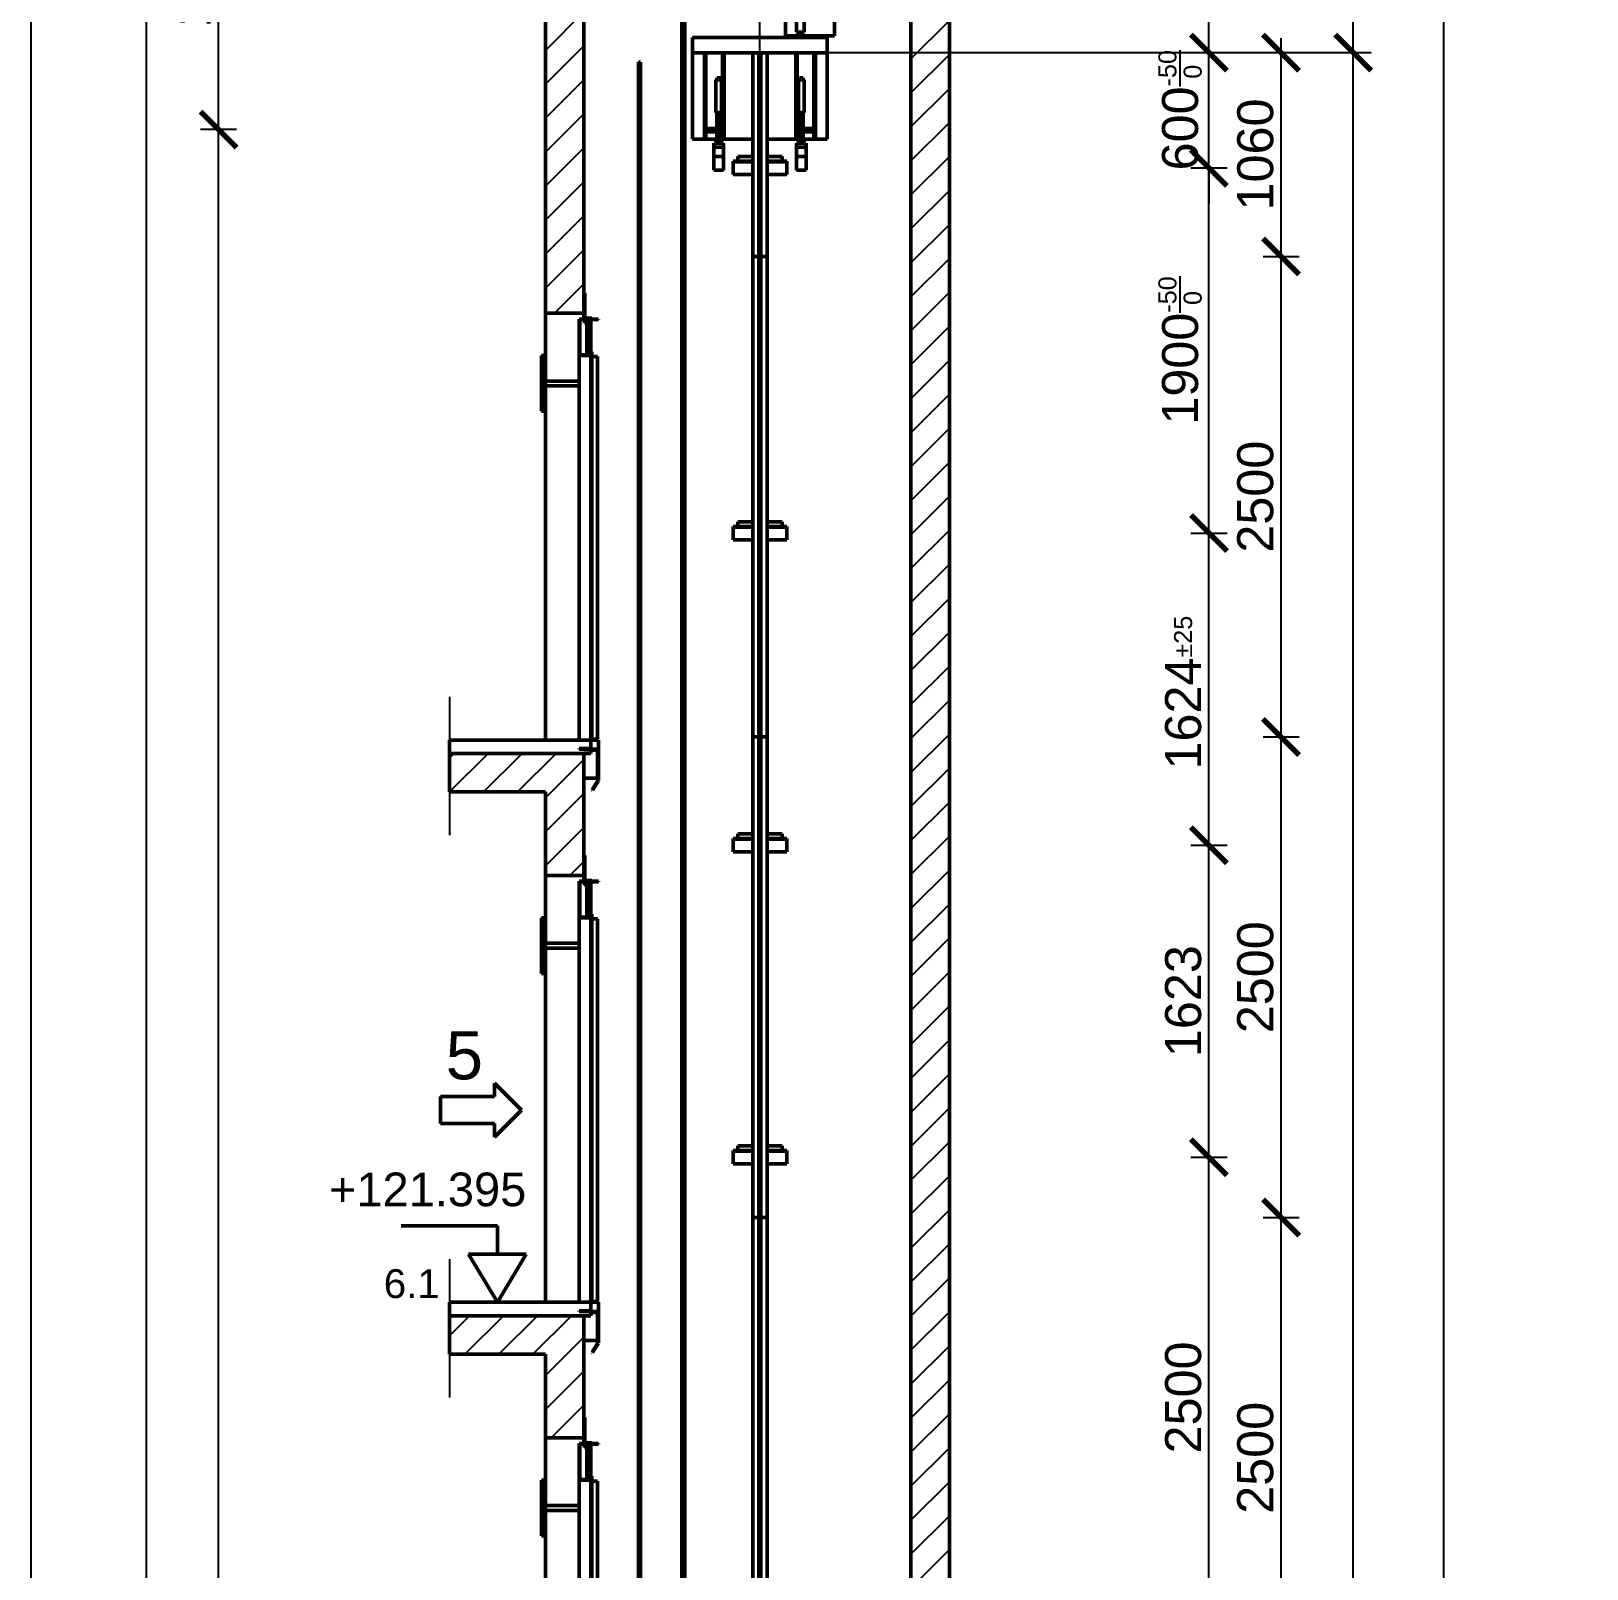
# Model space of a CAD drawing. Header units: millimetres. Extents: x -9546 to 173314, y -46180 to 27253.
# Drawn here: x 78536 to 86626, y -20869 to -12869 of the extents above; entities that cross this region are included whole.
import ezdxf
from ezdxf.enums import TextEntityAlignment as Align

# ---------------------------------------------------------------- set-up
doc = ezdxf.new("R2010")
doc.units = ezdxf.units.MM
doc.linetypes.add('AM_ISO08W050', pattern=[18, 12, -1.5, 3, -1.5])
for name, color, linetype, lineweight in [('AM_0', 7, 'Continuous', 50), ('AM_5', 3, 'Continuous', 25), ('AM_8', 1, 'Continuous', 25), ('LDCar-AM_0', 7, 'Continuous', 50), ('LDCar-AM_4', 3, 'Continuous', 25), ('LDDoorFixingPoints-AM_0', 7, 'Continuous', 50), ('LDElectricalComponents-AM_0', 7, 'Continuous', 50), ('LDForces-AM_0', 7, 'Continuous', 50), ('LDGovernor-AM_0', 7, 'Continuous', 50), ('LDGuides-AM_0', 7, 'Continuous', 50), ('LDHallButton-AM_0', 7, 'Continuous', 50), ('LDRailBrackets-AM_0', 7, 'Continuous', 50), ('LDShaft-AM_0', 7, 'Continuous', 50), ('LDShaft-AM_4', 3, 'Continuous', 25), ('LDShaft-AM_5', 3, 'Continuous', 25), ('LDShaft-AM_7', 4, 'AM_ISO08W050', 25)]:
    doc.layers.add(name, color=color, linetype=linetype, lineweight=lineweight)
doc.layers.add('AM_VIEWS', color=1, linetype='Continuous', lineweight=25, plot=False)
doc.styles.add('LD', font='ARIALUNI.ttf')
doc.dimstyles.new('LIFT', dxfattribs={"dimtxt": 2.5, "dimasz": 2.5, "dimexe": 1.25, "dimexo": 0, "dimgap": 0.5, "dimtad": 1, "dimdec": 0, "dimzin": 1, "dimdsep": 46, "dimtxsty": 'LD', "dimblk": 'ARCHTICK', "dimcen": 0, "dimdle": 1, "dimclrd": 3, "dimclre": 3, "dimclrt": 4, "dimadec": 0, "dimazin": 0, "dimtp": 0.1, "dimtm": 0.1, "dimtfac": 0.71, "dimtdec": 0, "dimtix": 1, "dimtmove": 0, "dimatfit": 3, "dimfxl": 1, "dimtolj": 1, "dimarcsym": 0})

# ---------------------------------------------------------------- blocks, each defined once
blk = doc.blocks.new('LD_20260611094835_0000033D')
at = {"layer": 'AM_8'}
for p, q in [((-200, 22957.7), (0, 23157.7)), ((1700, 22913.2), (1900, 23113.2)), ((-200, 22781), (0, 22981)), ((1700, 22736.4), (1900, 22936.4)), ((-200, 22604.2), (0, 22804.2)), ((1700, 22559.7), (1900, 22759.7)), ((-200, 22427.4), (0, 22627.4)), ((1700, 22382.9), (1900, 22582.9)), ((-200, 22250.6), (0, 22450.6)), ((1700, 22206.1), (1900, 22406.1)), ((-200, 22073.9), (0, 22273.9)), ((1700, 22029.3), (1900, 22229.3)), ((-200, 21897.1), (0, 22097.1)), ((1700, 21852.5), (1900, 22052.5)), ((-200, 21720.3), (0, 21920.3)), ((1700, 21675.8), (1900, 21875.8)), ((-153.5, 21590), (0, 21743.5)), ((1700, 21499), (1900, 21699)), ((1700, 21322.2), (1900, 21522.2)), ((1700, 21145.4), (1900, 21345.4)), ((1700, 20968.7), (1900, 21168.7)), ((1700, 20791.9), (1900, 20991.9)), ((1700, 20615.1), (1900, 20815.1)), ((1700, 20438.3), (1900, 20638.3)), ((1700, 20261.6), (1900, 20461.6)), ((1700, 20084.8), (1900, 20284.8)), ((1700, 19908), (1900, 20108)), ((1700, 19731.2), (1900, 19931.2)), ((1700, 19554.4), (1900, 19754.4)), ((1700, 19377.7), (1900, 19577.7)), ((1700, 19200.9), (1900, 19400.9)), ((-700, 19275.8), (-675.8, 19300)), ((-699, 19100), (-499, 19300)), ((-522.2, 19100), (-322.2, 19300)), ((-345.4, 19100), (-145.4, 19300)), ((-200, 19068.7), (0, 19268.7)), ((1700, 19024.1), (1900, 19224.1)), ((-200, 18891.9), (0, 19091.9)), ((1700, 18847.3), (1900, 19047.3)), ((-200, 18715.1), (0, 18915.1)), ((1700, 18670.6), (1900, 18870.6)), ((-73.3, 18665), (0, 18738.3)), ((1700, 18493.8), (1900, 18693.8)), ((1700, 18317), (1900, 18517)), ((1700, 18140.2), (1900, 18340.2)), ((1700, 17963.5), (1900, 18163.5)), ((1700, 17786.7), (1900, 17986.7)), ((1700, 17609.9), (1900, 17809.9)), ((1700, 17433.1), (1900, 17633.1)), ((1700, 17256.3), (1900, 17456.3)), ((1700, 17079.6), (1900, 17279.6)), ((1700, 16902.8), (1900, 17102.8)), ((1700, 16726), (1900, 16926)), ((1700, 16549.2), (1900, 16749.2)), ((1700, 16372.5), (1900, 16572.5)), ((-700, 16270.6), (-595.6, 16375)), ((-618.8, 16175), (-418.8, 16375)), ((-442, 16175), (-242, 16375)), ((-265.2, 16175), (-65.2, 16375)), ((1700, 16195.7), (1900, 16395.7)), ((-200, 16063.5), (0, 16263.5)), ((1700, 16018.9), (1900, 16218.9)), ((-200, 15886.7), (0, 16086.7)), ((1700, 15842.1), (1900, 16042.1)), ((-169.9, 15740), (0, 15909.9)), ((1700, 15665.4), (1900, 15865.4)), ((1700, 15488.6), (1900, 15688.6)), ((1700, 15311.8), (1900, 15511.8)), ((1700, 15135), (1900, 15335)), ((1700, 14958.3), (1900, 15158.3))]:
    blk.add_line(p, q, dxfattribs=at)
blk = doc.blocks.new('LD_20260611094835_0000033E')
at = {"layer": 'LDShaft-AM_0'}
for p, q in [((-200, 24391), (-200, 21590)), ((1900, 0), (1900, 24391)), ((0, 21590), (0, 24191)), ((1700, 24191), (1700, 0)), ((-200, 21590), (-200, 21237.5)), ((-200, 21590), (-80, 21590)), ((-80, 21590), (0, 21590)), ((0, 21560), (0, 21590)), ((-200, 21237.5), (-200, 21212.5)), ((-200, 21237.5), (-25, 21237.5)), ((-200, 21212.5), (-200, 19370)), ((-25, 21212.5), (-200, 21212.5)), ((-200, 19300), (-700, 19300)), ((-700, 19300), (-700, 19100)), ((-80, 19300), (-200, 19300)), ((0, 19300), (-80, 19300)), ((0, 18665), (0, 19300)), ((-700, 19100), (-200, 19100)), ((-200, 19100), (-200, 18665)), ((-200, 18665), (-200, 18312.5)), ((-200, 18665), (-80, 18665)), ((-80, 18665), (0, 18665)), ((0, 18635), (0, 18665)), ((-200, 18312.5), (-200, 18287.5)), ((-200, 18312.5), (-25, 18312.5)), ((-200, 18287.5), (-200, 16445)), ((-25, 18287.5), (-200, 18287.5)), ((-200, 16375), (-700, 16375)), ((-700, 16375), (-700, 16175)), ((-80, 16375), (-200, 16375)), ((0, 16375), (-80, 16375)), ((0, 15740), (0, 16375)), ((-700, 16175), (-200, 16175)), ((-200, 16175), (-200, 15740)), ((-200, 15740), (-200, 15387.5)), ((-200, 15740), (-80, 15740)), ((-80, 15740), (0, 15740)), ((0, 15710), (0, 15740)), ((-200, 15387.5), (-200, 15362.5)), ((-200, 15387.5), (-25, 15387.5)), ((-200, 15362.5), (-200, 13520)), ((-25, 15362.5), (-200, 15362.5))]:
    blk.add_line(p, q, dxfattribs=at)
blk = doc.blocks.new('LD_20260611094835_00000342')
at = {"layer": 'LDForces-AM_0'}
for p, q in [((350, 72), (-350, 72)), ((-350, 72), (-350, 0)), ((-350, 0), (-350, -8)), ((350, 0), (350, 72)), ((350, -8), (350, 0)), ((-289, -8), (-350, -8)), ((-350, -8), (-350, -457)), ((-350, -8), (350, -8)), ((-289, -8), (-289, -457)), ((-281, -457), (-281, -8)), ((-194, -8), (-281, -8)), ((-194, -8), (-194, -457)), ((-186, -457), (-186, -8)), ((-37.5, -8), (-186, -8)), ((186, -8), (37.5, -8)), ((186, -8), (186, -457)), ((281, -8), (194, -8)), ((194, -457), (194, -8)), ((281, -8), (281, -457)), ((289, -457), (289, -8)), ((350, -8), (289, -8)), ((350, -457), (350, -8)), ((-228.9, -147), (-230, -147)), ((-230, -147), (-230, -317)), ((-225.6, -147), (-228.9, -147)), ((-220.7, -147), (-225.6, -147)), ((-224.2, -137), (-225, -137)), ((-225, -137), (-225, -147)), ((-222.1, -137), (-224.2, -137)), ((-218.8, -137), (-222.1, -137)), ((-215, -147), (-220.7, -147)), ((-215, -137), (-218.8, -137)), ((-211.2, -137), (-215, -137)), ((-209.3, -147), (-215, -147)), ((-207.9, -137), (-211.2, -137)), ((-204.4, -147), (-209.3, -147)), ((-205.8, -137), (-207.9, -137)), ((-205, -137), (-205.8, -137)), ((-205, -147), (-205, -137)), ((-201.1, -147), (-204.4, -147)), ((-200, -147), (-201.1, -147)), ((-200, -317), (-200, -147)), ((201.1, -147), (200, -147)), ((200, -147), (200, -317)), ((204.4, -147), (201.1, -147)), ((209.3, -147), (204.4, -147)), ((205.8, -137), (205, -137)), ((205, -137), (205, -147)), ((207.9, -137), (205.8, -137)), ((211.2, -137), (207.9, -137)), ((215, -147), (209.3, -147)), ((215, -137), (211.2, -137)), ((218.8, -137), (215, -137)), ((220.7, -147), (215, -147)), ((222.1, -137), (218.8, -137)), ((225.6, -147), (220.7, -147)), ((224.2, -137), (222.1, -137)), ((225, -137), (224.2, -137)), ((225, -147), (225, -137)), ((228.9, -147), (225.6, -147)), ((230, -147), (228.9, -147)), ((230, -317), (230, -147)), ((-230, -317), (-228.9, -317)), ((-228.9, -317), (-225.6, -317)), ((-225.6, -317), (-220.7, -317)), ((-225, -317), (-225, -400.5)), ((-220.7, -317), (-215, -317)), ((-215, -317), (-209.3, -317)), ((-209.3, -317), (-204.4, -317)), ((-205, -400.5), (-205, -317)), ((-204.4, -317), (-201.1, -317)), ((-201.1, -317), (-200, -317)), ((200, -317), (201.1, -317)), ((201.1, -317), (204.4, -317)), ((204.4, -317), (209.3, -317)), ((205, -317), (205, -400.5)), ((209.3, -317), (215, -317)), ((215, -317), (220.7, -317)), ((220.7, -317), (225.6, -317)), ((225, -400.5), (225, -317)), ((225.6, -317), (228.9, -317)), ((228.9, -317), (230, -317)), ((-187.5, -400.5), (-282.5, -400.5)), ((-282.5, -400.5), (-282.5, -417.5)), ((-187.5, -417.5), (-187.5, -400.5)), ((282.5, -400.5), (187.5, -400.5)), ((187.5, -400.5), (187.5, -417.5)), ((282.5, -417.5), (282.5, -400.5)), ((-350, -457), (-289, -457)), ((-289, -457), (-281, -457)), ((-282.5, -417.5), (-187.5, -417.5)), ((-281, -457), (-225, -457)), ((-190, -477), (-240, -477)), ((-240, -477), (-240, -497)), ((-225, -417.5), (-225, -477)), ((-225, -477), (-224.2, -477)), ((-224.2, -477), (-222.1, -477)), ((-222.1, -477), (-218.8, -477)), ((-218.8, -477), (-215, -477)), ((-215, -477), (-211.2, -477)), ((-211.2, -477), (-207.9, -477)), ((-207.9, -477), (-205.8, -477)), ((-205.8, -477), (-205, -477)), ((-205, -477), (-205, -417.5)), ((-205, -457), (-194, -457)), ((-194, -457), (-186, -457)), ((-190, -497), (-190, -477)), ((-186, -457), (-37.5, -457)), ((37.5, -457), (186, -457)), ((186, -457), (194, -457)), ((187.5, -417.5), (282.5, -417.5)), ((240, -477), (190, -477)), ((190, -477), (190, -497)), ((194, -457), (205, -457)), ((205, -417.5), (205, -477)), ((205, -477), (205.8, -477)), ((205.8, -477), (207.9, -477)), ((207.9, -477), (211.2, -477)), ((211.2, -477), (215, -477)), ((215, -477), (218.8, -477)), ((218.8, -477), (222.1, -477)), ((222.1, -477), (224.2, -477)), ((224.2, -477), (225, -477)), ((225, -477), (225, -417.5)), ((225, -457), (281, -457)), ((240, -497), (240, -477)), ((281, -457), (289, -457)), ((289, -457), (350, -457)), ((-190, -497), (-240, -497)), ((-240, -497), (-240, -547)), ((-240, -497), (-190, -497)), ((-190, -547), (-240, -547)), ((-240, -547), (-240, -617)), ((-240, -547), (-190, -547)), ((-190, -547), (-190, -497)), ((-190, -617), (-190, -547)), ((240, -497), (190, -497)), ((190, -497), (190, -547)), ((190, -497), (240, -497)), ((240, -547), (190, -547)), ((190, -547), (190, -617)), ((190, -547), (240, -547)), ((240, -547), (240, -497)), ((240, -617), (240, -547)), ((-240, -617), (-190, -617)), ((190, -617), (240, -617))]:
    blk.add_line(p, q, dxfattribs=at)
blk = doc.blocks.new('LD_20260611094835_0000036E')
at = {"layer": 'LDShaft-AM_4'}
blk.add_line((-700, 225), (-700, -495), dxfattribs=at)
blk = doc.blocks.new('LD_ENTRY_FLOOR_L')
for p, q in [((-150, 250), (0, 0)), ((0, 0), (150, 250))]:
    blk.add_line(p, q)
at = {"layer": 'AM_0'}
for p, q in [((0, 397.7), (-500, 397.7)), ((0, 250), (0, 397.7)), ((150, 250), (-150, 250))]:
    blk.add_line(p, q, dxfattribs=at)
blk = doc.blocks.new('LD_20260611094835_00000370')
at = {"layer": 'LDCar-AM_0'}
blk.add_blockref('LD_ENTRY_FLOOR_L', (0, 0), dxfattribs=at)
at = {"layer": 'LDCar-AM_0', "style": 'LD'}
blk.add_text('+121.395', height=175, dxfattribs=at).set_placement((150, 500), align=Align.RIGHT)
blk = doc.blocks.new('LD_ENTRY_L')
for p, q in [((0, 0), (-140.6, 140.6)), ((-140.6, 70.3), (-140.6, 140.6)), ((-421.5, -70.3), (-421.5, 70.3)), ((-140.6, 70.3), (-421.5, 70.3)), ((0, 0), (-140.6, -140.6)), ((-140.6, -70.3), (-421.5, -70.3)), ((-140.6, -140.6), (-140.6, -70.3))]:
    blk.add_line(p, q)
blk = doc.blocks.new('LD_20260611094835_00000371')
at = {"layer": 'LDCar-AM_0'}
blk.add_blockref('LD_ENTRY_L', (0, 0), dxfattribs=at)
at = {"layer": 'LDCar-AM_0', "style": 'LD'}
blk.add_text('5', height=250, dxfattribs=at).set_placement((-200, 160), align=Align.RIGHT)
blk = doc.blocks.new('LD_20260611094835_00000372')
at = {"layer": 'LDShaft-AM_0'}
for p, q in [((-200, 0), (-700, 0)), ((-700, 0), (-700, -70)), ((-80, 0), (-200, 0)), ((0, 0), (-80, 0)), ((35, 0), (0, 0)), ((35, -70), (35, 0)), ((-700, -70), (-200, -70)), ((-200, -70), (-80, -70)), ((-80, -70), (0, -70)), ((0, -70), (35, -70))]:
    blk.add_line(p, q, dxfattribs=at)
blk = doc.blocks.new('LD_20260611094835_00000373')
at = {"layer": 'LDShaft-AM_0'}
for p, q in [((35, 0), (0, 0)), ((0, 0), (0, -1)), ((35, -1), (35, 0)), ((0, -1), (35, -1)), ((0, -22.5), (0, -151)), ((71, -1), (35, -1)), ((71, -5), (35, -5)), ((35, -5), (71, -5)), ((71, -5), (71, -1)), ((71, -151), (71, -5)), ((0, -151), (71, -151))]:
    blk.add_line(p, q, dxfattribs=at)
blk = doc.blocks.new('LD_20260611094835_00000374')
at = {"layer": 'LDCar-AM_0'}
for p, q in [((0, 2190), (0, 2000)), ((30, 2190), (0, 2190)), ((3, 2003), (3, 2187)), ((3, 2187), (27, 2187)), ((27, 2187), (27, 2170)), ((40, 2190), (30, 2190)), ((30, 2170), (30, 2190)), ((40, 2190), (40, 2010)), ((100, 2190), (40, 2190)), ((43, 2010), (43, 2187)), ((43, 2187), (100, 2187)), ((60, 2003), (60, 2187)), ((100, 2187), (100, 2190)), ((27, 2170), (30, 2170)), ((0, 2000), (0, 0)), ((0, 2000), (66.5, 2000)), ((63.5, 2003), (3, 2003)), ((40, 2010), (43, 2010)), ((60, 0), (60, 2000)), ((66.5, 2020), (63.5, 2020)), ((63.5, 2020), (63.5, 2003)), ((66.5, 2000), (66.5, 2020)), ((66.5, 1995), (66.5, 5)), ((95, 1995), (66.5, 1995)), ((95, 5), (95, 1995)), ((0, 0), (60, 0)), ((100, 0), (60, 0)), ((60, 0), (60, -44.5)), ((66.5, 5), (95, 5)), ((100, -47.5), (100, 0)), ((60, -44.5), (0, -44.5)), ((0, -44.5), (0, -47.5)), ((0, -47.5), (60, -47.5)), ((60, -47.5), (97, -47.5)), ((97, -47.5), (97, -210)), ((100, -210), (100, -47.5)), ((97.2, -210.2), (67.2, -259.2)), ((69.8, -260.8), (99.8, -211.8)), ((97, -210), (100, -210)), ((99.8, -211.8), (97.2, -210.2)), ((67.2, -259.2), (69.8, -260.8))]:
    blk.add_line(p, q, dxfattribs=at)
blk = doc.blocks.new('LD_20260611094835_00000376')
at = {"layer": 'LDDoorFixingPoints-AM_0'}
for p, q in [((5, 35), (1, 35)), ((1, 35), (1, -100)), ((5, 35), (1, 35)), ((1, 35), (1, -100)), ((5, -96), (5, 35)), ((5, -96), (5, 35)), ((1, -100), (41, -100)), ((1, -100), (41, -100)), ((41, -96), (5, -96)), ((41, -96), (5, -96)), ((41, -100), (41, -96)), ((41, -100), (41, -96))]:
    blk.add_line(p, q, dxfattribs=at)
blk = doc.blocks.new('LD_20260611094835_00000377')
at = {"layer": 'LDHallButton-AM_0'}
for p, q in [((-21, 290), (-21, 0)), ((-18, 290), (-21, 290)), ((-5, 290), (-18, 290)), ((-5, 0), (-5, 290)), ((-5, 285), (-5, 5)), ((0, 285), (-5, 285)), ((0, 5), (0, 285)), ((-21, 0), (-18, 0)), ((-18, 0), (-5, 0)), ((-5, 5), (0, 5))]:
    blk.add_line(p, q, dxfattribs=at)
blk = doc.blocks.new('LD_20260611094835_0000037E')
at = {"layer": 'LDCar-AM_0'}
for p, q in [((0, 2190), (0, 2000)), ((30, 2190), (0, 2190)), ((3, 2003), (3, 2187)), ((3, 2187), (27, 2187)), ((27, 2187), (27, 2170)), ((40, 2190), (30, 2190)), ((30, 2170), (30, 2190)), ((40, 2190), (40, 2010)), ((100, 2190), (40, 2190)), ((43, 2010), (43, 2187)), ((43, 2187), (100, 2187)), ((60, 2003), (60, 2187)), ((100, 2187), (100, 2190)), ((27, 2170), (30, 2170)), ((0, 2000), (0, 0)), ((0, 2000), (66.5, 2000)), ((63.5, 2003), (3, 2003)), ((40, 2010), (43, 2010)), ((60, 0), (60, 2000)), ((66.5, 2020), (63.5, 2020)), ((63.5, 2020), (63.5, 2003)), ((66.5, 2000), (66.5, 2020)), ((66.5, 1995), (66.5, 5)), ((95, 1995), (66.5, 1995)), ((95, 5), (95, 1995)), ((0, 0), (60, 0)), ((100, 0), (60, 0)), ((60, 0), (60, -44.5)), ((66.5, 5), (95, 5)), ((100, -47.5), (100, 0)), ((60, -44.5), (0, -44.5)), ((0, -44.5), (0, -47.5)), ((0, -47.5), (60, -47.5)), ((60, -47.5), (97, -47.5)), ((97, -47.5), (97, -210)), ((100, -210), (100, -47.5)), ((97.2, -210.2), (67.2, -259.2)), ((69.8, -260.8), (99.8, -211.8)), ((97, -210), (100, -210)), ((99.8, -211.8), (97.2, -210.2)), ((67.2, -259.2), (69.8, -260.8))]:
    blk.add_line(p, q, dxfattribs=at)
blk = doc.blocks.new('LD_20260611094835_00000380')
at = {"layer": 'LDDoorFixingPoints-AM_0'}
for p, q in [((5, 35), (1, 35)), ((1, 35), (1, -100)), ((5, 35), (1, 35)), ((1, 35), (1, -100)), ((5, -96), (5, 35)), ((5, -96), (5, 35)), ((1, -100), (41, -100)), ((1, -100), (41, -100)), ((41, -96), (5, -96)), ((41, -96), (5, -96)), ((41, -100), (41, -96)), ((41, -100), (41, -96))]:
    blk.add_line(p, q, dxfattribs=at)
blk = doc.blocks.new('LD_20260611094835_00000381')
at = {"layer": 'LDHallButton-AM_0'}
for p, q in [((-21, 290), (-21, 0)), ((-18, 290), (-21, 290)), ((-5, 290), (-18, 290)), ((-5, 0), (-5, 290)), ((-5, 285), (-5, 5)), ((0, 285), (-5, 285)), ((0, 5), (0, 285)), ((-21, 0), (-18, 0)), ((-18, 0), (-5, 0)), ((-5, 5), (0, 5))]:
    blk.add_line(p, q, dxfattribs=at)
blk = doc.blocks.new('LD_20260611094835_00000382')
at = {"layer": 'LDShaft-AM_4'}
blk.add_line((-700, 225), (-700, -495), dxfattribs=at)
blk = doc.blocks.new('LD_20260611094835_00000383')
at = {"layer": 'LDShaft-AM_0'}
for p, q in [((-200, 0), (-700, 0)), ((-700, 0), (-700, -70)), ((-80, 0), (-200, 0)), ((0, 0), (-80, 0)), ((35, 0), (0, 0)), ((35, -70), (35, 0)), ((-700, -70), (-200, -70)), ((-200, -70), (-80, -70)), ((-80, -70), (0, -70)), ((0, -70), (35, -70))]:
    blk.add_line(p, q, dxfattribs=at)
blk = doc.blocks.new('LD_20260611094835_00000384')
at = {"layer": 'LDShaft-AM_0'}
for p, q in [((35, 0), (0, 0)), ((0, 0), (0, -1)), ((35, -1), (35, 0)), ((0, -1), (35, -1)), ((0, -22.5), (0, -151)), ((71, -1), (35, -1)), ((71, -5), (35, -5)), ((35, -5), (71, -5)), ((71, -5), (71, -1)), ((71, -151), (71, -5)), ((0, -151), (71, -151))]:
    blk.add_line(p, q, dxfattribs=at)
blk = doc.blocks.new('LD_20260611094835_00000385')
at = {"layer": 'LDHallButton-AM_0'}
for p, q in [((-21, 290), (-21, 0)), ((-18, 290), (-21, 290)), ((-5, 290), (-18, 290)), ((-5, 0), (-5, 290)), ((-5, 285), (-5, 5)), ((0, 285), (-5, 285)), ((0, 5), (0, 285)), ((-21, 0), (-18, 0)), ((-18, 0), (-5, 0)), ((-5, 5), (0, 5))]:
    blk.add_line(p, q, dxfattribs=at)
blk = doc.blocks.new('LD_20260611094835_00000386')
at = {"layer": 'LDCar-AM_0'}
for p, q in [((0, 2190), (0, 2000)), ((30, 2190), (0, 2190)), ((3, 2003), (3, 2187)), ((3, 2187), (27, 2187)), ((27, 2187), (27, 2170)), ((40, 2190), (30, 2190)), ((30, 2170), (30, 2190)), ((40, 2190), (40, 2010)), ((100, 2190), (40, 2190)), ((43, 2010), (43, 2187)), ((43, 2187), (100, 2187)), ((60, 2003), (60, 2187)), ((100, 2187), (100, 2190)), ((27, 2170), (30, 2170)), ((0, 2000), (0, 0)), ((0, 2000), (66.5, 2000)), ((63.5, 2003), (3, 2003)), ((40, 2010), (43, 2010)), ((60, 0), (60, 2000)), ((66.5, 2020), (63.5, 2020)), ((63.5, 2020), (63.5, 2003)), ((66.5, 2000), (66.5, 2020)), ((66.5, 1995), (66.5, 5)), ((95, 1995), (66.5, 1995)), ((95, 5), (95, 1995)), ((0, 0), (60, 0)), ((100, 0), (60, 0)), ((60, 0), (60, -44.5)), ((66.5, 5), (95, 5)), ((100, -47.5), (100, 0)), ((60, -44.5), (0, -44.5)), ((0, -44.5), (0, -47.5)), ((0, -47.5), (60, -47.5)), ((60, -47.5), (97, -47.5)), ((97, -47.5), (97, -210)), ((100, -210), (100, -47.5)), ((97.2, -210.2), (67.2, -259.2)), ((69.8, -260.8), (99.8, -211.8)), ((97, -210), (100, -210)), ((99.8, -211.8), (97.2, -210.2)), ((67.2, -259.2), (69.8, -260.8))]:
    blk.add_line(p, q, dxfattribs=at)
blk = doc.blocks.new('LD_20260611094835_00000388')
at = {"layer": 'LDDoorFixingPoints-AM_0'}
for p, q in [((5, 35), (1, 35)), ((1, 35), (1, -100)), ((5, 35), (1, 35)), ((1, 35), (1, -100)), ((5, -96), (5, 35)), ((5, -96), (5, 35)), ((1, -100), (41, -100)), ((1, -100), (41, -100)), ((41, -96), (5, -96)), ((41, -96), (5, -96)), ((41, -100), (41, -96)), ((41, -100), (41, -96))]:
    blk.add_line(p, q, dxfattribs=at)
blk = doc.blocks.new('LD_20260611094835_00000389')
at = {"layer": 'AM_0'}
for p, q in [((-621, 22296), (-631, 22296)), ((-631, 22296), (-631, 171)), ((-621, 171), (-621, 22296))]:
    blk.add_line(p, q, dxfattribs=at)
blk = doc.blocks.new('LD_20260611094835_0000038B')
at = {"layer": 'LDShaft-AM_7'}
blk.add_line((0, -20061), (0, 4980), dxfattribs=at)
blk = doc.blocks.new('LD_20260611094835_0000038D')
at = {"layer": 'LDElectricalComponents-AM_0'}
for p, q in [((-400, 22854), (-400, 220)), ((-384, 220), (-384, 22854))]:
    blk.add_line(p, q, dxfattribs=at)
blk = doc.blocks.new('LD_20260611094835_00000392')
at = {"layer": 'LDRailBrackets-AM_0'}
for p, q in [((-37.5, 35), (-140, 35)), ((-140, 35), (-140, 31)), ((-37.5, 31), (-140, 31)), ((-140, 31), (-140, -35)), ((-140, 31), (-37.5, 31)), ((-115, 59), (-115, 35)), ((-37.5, 59), (-115, 59)), ((-115, 35), (-37.5, 35)), ((115, 59), (37.5, 59)), ((140, 35), (37.5, 35)), ((37.5, 35), (115, 35)), ((140, 31), (37.5, 31)), ((37.5, 31), (140, 31)), ((115, 35), (115, 59)), ((140, 31), (140, 35)), ((140, -35), (140, 31)), ((-140, -35), (-37.5, -35)), ((37.5, -35), (140, -35))]:
    blk.add_line(p, q, dxfattribs=at)
blk = doc.blocks.new('LD_20260611094835_00000393')
at = {"layer": 'LDRailBrackets-AM_0'}
for p, q in [((-37.5, 35), (-140, 35)), ((-140, 35), (-140, 31)), ((-37.5, 31), (-140, 31)), ((-140, 31), (-140, -35)), ((-140, 31), (-37.5, 31)), ((-115, 59), (-115, 35)), ((-37.5, 59), (-115, 59)), ((-115, 35), (-37.5, 35)), ((115, 59), (37.5, 59)), ((140, 35), (37.5, 35)), ((37.5, 35), (115, 35)), ((140, 31), (37.5, 31)), ((37.5, 31), (140, 31)), ((115, 35), (115, 59)), ((140, 31), (140, 35)), ((140, -35), (140, 31)), ((-140, -35), (-37.5, -35)), ((37.5, -35), (140, -35))]:
    blk.add_line(p, q, dxfattribs=at)
blk = doc.blocks.new('LD_20260611094835_00000395')
at = {"layer": 'LDRailBrackets-AM_0'}
for p, q in [((-37.5, 35), (-140, 35)), ((-140, 35), (-140, 31)), ((-37.5, 31), (-140, 31)), ((-140, 31), (-140, -35)), ((-140, 31), (-37.5, 31)), ((-115, 59), (-115, 35)), ((-37.5, 59), (-115, 59)), ((-115, 35), (-37.5, 35)), ((115, 59), (37.5, 59)), ((140, 35), (37.5, 35)), ((37.5, 35), (115, 35)), ((140, 31), (37.5, 31)), ((37.5, 31), (140, 31)), ((115, 35), (115, 59)), ((140, 31), (140, 35)), ((140, -35), (140, 31)), ((-140, -35), (-37.5, -35)), ((37.5, -35), (140, -35))]:
    blk.add_line(p, q, dxfattribs=at)
blk = doc.blocks.new('LD_20260611094835_0000039A')
at = {"layer": 'LDRailBrackets-AM_0'}
for p, q in [((-37.5, 35), (-140, 35)), ((-140, 35), (-140, 31)), ((-37.5, 31), (-140, 31)), ((-140, 31), (-140, -35)), ((-140, 31), (-37.5, 31)), ((-115, 59), (-115, 35)), ((-37.5, 59), (-115, 59)), ((-115, 35), (-37.5, 35)), ((115, 59), (37.5, 59)), ((140, 35), (37.5, 35)), ((37.5, 35), (115, 35)), ((140, 31), (37.5, 31)), ((37.5, 31), (140, 31)), ((115, 35), (115, 59)), ((140, 31), (140, 35)), ((140, -35), (140, 31)), ((-140, -35), (-37.5, -35)), ((37.5, -35), (140, -35))]:
    blk.add_line(p, q, dxfattribs=at)
blk = doc.blocks.new('LD_20260611094835_0000039D')
at = {"layer": 'LDGovernor-AM_0'}
for p, q in [((-127, 235), (-127, -130)), ((127, 235), (-127, 235)), ((-30, 166), (-70, 166)), ((-70, 166), (-70, -112)), ((-30, -112), (-30, 166)), ((127, -130), (127, 235)), ((-9.2, 3.8), (-10, 0)), ((-10, 0), (-9.2, -3.8)), ((-7.1, 7.1), (-9.2, 3.8)), ((-3.8, 9.2), (-7.1, 7.1)), ((0, 10), (-3.8, 9.2)), ((3.8, 9.2), (0, 10)), ((7.1, 7.1), (3.8, 9.2)), ((9.2, 3.8), (7.1, 7.1)), ((10, 0), (9.2, 3.8)), ((9.2, -3.8), (10, 0)), ((-9.2, -3.8), (-7.1, -7.1)), ((-7.1, -7.1), (-3.8, -9.2)), ((-3.8, -9.2), (0, -10)), ((0, -10), (3.8, -9.2)), ((3.8, -9.2), (7.1, -7.1)), ((7.1, -7.1), (9.2, -3.8)), ((-127, -130), (127, -130)), ((-70, -112), (-30, -112)), ((70, -130), (-50, -130)), ((-50, -130), (-50, -138)), ((-50, -138), (70, -138)), ((70, -138), (70, -130))]:
    blk.add_line(p, q, dxfattribs=at)
blk = doc.blocks.new('LD_20260611094835_000003A5')
at = {"layer": 'LDGuides-AM_0'}
for p, q in [((-5, 1250), (-37.5, 1250)), ((-37.5, 1250), (-37.5, -1250)), ((-5, -1250), (-5, 1250)), ((5, 1250), (-5, 1250)), ((-5, 1250), (-5, -1250)), ((37.5, 1250), (5, 1250)), ((5, 1250), (5, -1250)), ((5, -1250), (5, 1250)), ((37.5, -1250), (37.5, 1250)), ((-37.5, -1250), (-5, -1250)), ((-5, -1250), (5, -1250)), ((5, -1250), (37.5, -1250))]:
    blk.add_line(p, q, dxfattribs=at)
blk = doc.blocks.new('LD_20260611094835_000003AC')
at = {"layer": 'LDGuides-AM_0'}
for p, q in [((-37.5, 528), (-37.5, -530)), ((-5, -530), (-5, 528)), ((-5, 528), (-5, -530)), ((5, 528), (5, -530)), ((5, -530), (5, 528)), ((37.5, -530), (37.5, 528)), ((-37.5, -530), (-5, -530)), ((-5, -530), (5, -530)), ((5, -530), (37.5, -530))]:
    blk.add_line(p, q, dxfattribs=at)
blk = doc.blocks.new('LD_20260611094835_000003B1')
at = {"layer": 'LDGuides-AM_0'}
for p, q in [((-5, 1250), (-37.5, 1250)), ((-37.5, 1250), (-37.5, -1250)), ((5, 1250), (-5, 1250)), ((-5, 1250), (-5, -1250)), ((-5, -1250), (-5, 1250)), ((5, -1250), (5, 1250)), ((37.5, 1250), (5, 1250)), ((5, 1250), (5, -1250)), ((37.5, -1250), (37.5, 1250)), ((-37.5, -1250), (-5, -1250)), ((-5, -1250), (5, -1250)), ((5, -1250), (37.5, -1250))]:
    blk.add_line(p, q, dxfattribs=at)
blk = doc.blocks.new('LD_20260611094835_000003B3')
at = {"layer": 'LDGuides-AM_0'}
for p, q in [((-5, 1250), (-37.5, 1250)), ((-37.5, 1250), (-37.5, -1250)), ((5, 1250), (-5, 1250)), ((-5, 1250), (-5, -1250)), ((-5, -1250), (-5, 1250)), ((5, -1250), (5, 1250)), ((37.5, 1250), (5, 1250)), ((5, 1250), (5, -1250)), ((37.5, -1250), (37.5, 1250)), ((-37.5, -1250), (-5, -1250)), ((-5, -1250), (5, -1250)), ((5, -1250), (37.5, -1250))]:
    blk.add_line(p, q, dxfattribs=at)
blk = doc.blocks.new('_ArchTick')
at = {"color": 0, "linetype": 'ByBlock', "const_width": 0.15}
blk.add_lwpolyline([(-0.5, -0.5), (0.5, 0.5)], dxfattribs=at)
blk = doc.blocks.new('*D2402')
at = {"layer": 'Defpoints', "color": 0, "transparency": 16777216}
for p in [(79511, -13380.9), (79604.8, -13380.9), (82320, -35526.9)]:
    blk.add_point(p, dxfattribs=at)
at = {"layer": 'LDShaft-AM_5', "color": 3, "lineweight": -2, "transparency": 16777216}
for p, q in [((79511, -35601.9), (79511, -13305.9)), ((79604.8, -13380.9), (79417.3, -13380.9)), ((82320, -35526.9), (79417.3, -35526.9))]:
    blk.add_line(p, q, dxfattribs=at)
at = {"layer": 'LDShaft-AM_5', "color": 3, "lineweight": -2, "transparency": 16777216, "xscale": 187.5, "yscale": 187.5, "zscale": 187.5}
for p, rotation in [((79511, -13380.9), 90), ((79511, -35526.9), 270)]:
    blk.add_blockref('_ArchTick', p, dxfattribs=dict(at, rotation=rotation))
at = {"layer": 'LDShaft-AM_5', "color": 4, "transparency": 16777216, "insert": (79377.7, -24453.9), "char_height": 187.5, "attachment_point": 5, "rotation": 90, "style": 'LD'}
blk.add_mtext('\\A1;22146', dxfattribs=at)
blk = doc.blocks.new('*D2406')
at = {"layer": 'Defpoints', "color": 0, "transparency": 16777216}
for p in [(84942.3, -19040.9), (85036, -19040.9), (84942.3, -21540.9)]:
    blk.add_point(p, dxfattribs=at)
at = {"layer": 'LDShaft-AM_5', "color": 3, "lineweight": -2, "transparency": 16777216}
for p, q in [((85036, -21615.9), (85036, -18965.9)), ((84942.3, -19040.9), (85129.8, -19040.9)), ((84942.3, -21540.9), (85129.8, -21540.9))]:
    blk.add_line(p, q, dxfattribs=at)
at = {"layer": 'LDShaft-AM_5', "color": 3, "lineweight": -2, "transparency": 16777216, "xscale": 187.5, "yscale": 187.5, "zscale": 187.5}
for p, rotation in [((85036, -19040.9), 90), ((85036, -21540.9), 270)]:
    blk.add_blockref('_ArchTick', p, dxfattribs=dict(at, rotation=rotation))
at = {"layer": 'LDShaft-AM_5', "color": 4, "transparency": 16777216, "insert": (84902.7, -20290.9), "char_height": 187.5, "attachment_point": 5, "rotation": 90, "style": 'LD'}
blk.add_mtext('\\A1;2500', dxfattribs=at)
blk = doc.blocks.new('*D2407')
at = {"layer": 'Defpoints', "color": 0, "transparency": 16777216}
for p in [(84942.3, -14040.9), (85036, -14040.9), (84942.3, -16540.9)]:
    blk.add_point(p, dxfattribs=at)
at = {"layer": 'LDShaft-AM_5', "color": 3, "lineweight": -2, "transparency": 16777216}
for p, q in [((85036, -16615.9), (85036, -13965.9)), ((84942.3, -14040.9), (85129.8, -14040.9)), ((84942.3, -16540.9), (85129.8, -16540.9))]:
    blk.add_line(p, q, dxfattribs=at)
at = {"layer": 'LDShaft-AM_5', "color": 3, "lineweight": -2, "transparency": 16777216, "xscale": 187.5, "yscale": 187.5, "zscale": 187.5}
for p, rotation in [((85036, -14040.9), 90), ((85036, -16540.9), 270)]:
    blk.add_blockref('_ArchTick', p, dxfattribs=dict(at, rotation=rotation))
at = {"layer": 'LDShaft-AM_5', "color": 4, "transparency": 16777216, "insert": (84902.7, -15290.9), "char_height": 187.5, "attachment_point": 5, "rotation": 90, "style": 'LD'}
blk.add_mtext('\\A1;2500', dxfattribs=at)
blk = doc.blocks.new('*D2408')
at = {"layer": 'Defpoints', "color": 0, "transparency": 16777216}
for p in [(79511, -11735.9), (79604.8, -11735.9), (79604.8, -13380.9)]:
    blk.add_point(p, dxfattribs=at)
at = {"layer": 'LDShaft-AM_5', "color": 3, "lineweight": -2, "transparency": 16777216}
for p, q in [((79511, -13455.9), (79511, -11660.9)), ((79604.8, -11735.9), (79417.3, -11735.9)), ((79604.8, -13380.9), (79417.3, -13380.9))]:
    blk.add_line(p, q, dxfattribs=at)
at = {"layer": 'LDShaft-AM_5', "color": 3, "lineweight": -2, "transparency": 16777216, "xscale": 187.5, "yscale": 187.5, "zscale": 187.5}
for p, rotation in [((79511, -11735.9), 90), ((79511, -13380.9), 270)]:
    blk.add_blockref('_ArchTick', p, dxfattribs=dict(at, rotation=rotation))
at = {"layer": 'LDShaft-AM_5', "color": 4, "transparency": 16777216, "insert": (79377.7, -12558.4), "char_height": 187.5, "attachment_point": 5, "rotation": 90, "style": 'LD'}
blk.add_mtext('\\A1;1645', dxfattribs=at)
blk = doc.blocks.new('*D2409')
at = {"layer": 'AM_5', "color": 3, "lineweight": -2, "transparency": 16777216}
for p, q in [((85411, -35975.9), (85411, -12905.9)), ((82326, -12980.9), (85504.8, -12980.9)), ((82326, -35900.9), (85504.8, -35900.9))]:
    blk.add_line(p, q, dxfattribs=at)
at = {"layer": 'Defpoints', "color": 0, "transparency": 16777216}
for p in [(82326, -12980.9), (85411, -12980.9), (82326, -35900.9)]:
    blk.add_point(p, dxfattribs=at)
at = {"layer": 'AM_5', "color": 3, "lineweight": -2, "transparency": 16777216, "xscale": 187.5, "yscale": 187.5, "zscale": 187.5}
for p, rotation in [((85411, -12980.9), 90), ((85411, -35900.9), 270)]:
    blk.add_blockref('_ArchTick', p, dxfattribs=dict(at, rotation=rotation))
at = {"layer": 'AM_5', "color": 4, "transparency": 16777216, "insert": (85250.7, -24440.9), "char_height": 187.5, "attachment_point": 5, "rotation": 90, "style": 'LD'}
blk.add_mtext('\\A1;Car Guide rail track length (T75-3/B 75/62/10) = 22920', dxfattribs=at)
blk = doc.blocks.new('*D2411')
at = {"layer": 'Defpoints', "color": 0, "transparency": 16777216}
for p in [(84942.3, -16540.9), (85036, -16540.9), (84942.3, -19040.9)]:
    blk.add_point(p, dxfattribs=at)
at = {"layer": 'LDShaft-AM_5', "color": 3, "lineweight": -2, "transparency": 16777216}
for p, q in [((85036, -19115.9), (85036, -16465.9)), ((84942.3, -16540.9), (85129.8, -16540.9)), ((84942.3, -19040.9), (85129.8, -19040.9))]:
    blk.add_line(p, q, dxfattribs=at)
at = {"layer": 'LDShaft-AM_5', "color": 3, "lineweight": -2, "transparency": 16777216, "xscale": 187.5, "yscale": 187.5, "zscale": 187.5}
for p, rotation in [((85036, -16540.9), 90), ((85036, -19040.9), 270)]:
    blk.add_blockref('_ArchTick', p, dxfattribs=dict(at, rotation=rotation))
at = {"layer": 'LDShaft-AM_5', "color": 4, "transparency": 16777216, "insert": (84902.7, -17790.9), "char_height": 187.5, "attachment_point": 5, "rotation": 90, "style": 'LD'}
blk.add_mtext('\\A1;2500', dxfattribs=at)
blk = doc.blocks.new('*D2413')
at = {"layer": 'Defpoints', "color": 0, "transparency": 16777216}
for p in [(82326, -11735.9), (85411, -11735.9), (82326, -12980.9)]:
    blk.add_point(p, dxfattribs=at)
at = {"layer": 'LDShaft-AM_5', "color": 3, "lineweight": -2, "transparency": 16777216}
for p, q in [((85411, -13055.9), (85411, -11660.9)), ((82326, -11735.9), (85504.8, -11735.9)), ((82326, -12980.9), (85504.8, -12980.9))]:
    blk.add_line(p, q, dxfattribs=at)
at = {"layer": 'LDShaft-AM_5', "color": 3, "lineweight": -2, "transparency": 16777216, "xscale": 187.5, "yscale": 187.5, "zscale": 187.5}
for p, rotation in [((85411, -11735.9), 90), ((85411, -12980.9), 270)]:
    blk.add_blockref('_ArchTick', p, dxfattribs=dict(at, rotation=rotation))
at = {"layer": 'LDShaft-AM_5', "color": 4, "transparency": 16777216, "insert": (85277.7, -12358.4), "char_height": 187.5, "attachment_point": 5, "rotation": 90, "style": 'LD'}
blk.add_mtext('\\A1;1245', dxfattribs=at)
blk = doc.blocks.new('*D2415')
at = {"layer": 'Defpoints', "color": 0, "transparency": 16777216}
for p in [(84942.3, -12980.9), (85036, -12980.9), (84942.3, -14040.9)]:
    blk.add_point(p, dxfattribs=at)
at = {"layer": 'LDShaft-AM_5', "color": 3, "lineweight": -2, "transparency": 16777216}
for p, q in [((85036, -14115.9), (85036, -12905.9)), ((84942.3, -12980.9), (85129.8, -12980.9)), ((84942.3, -14040.9), (85129.8, -14040.9))]:
    blk.add_line(p, q, dxfattribs=at)
at = {"layer": 'LDShaft-AM_5', "color": 3, "lineweight": -2, "transparency": 16777216, "xscale": 187.5, "yscale": 187.5, "zscale": 187.5}
for p, rotation in [((85036, -12980.9), 90), ((85036, -14040.9), 270)]:
    blk.add_blockref('_ArchTick', p, dxfattribs=dict(at, rotation=rotation))
at = {"layer": 'LDShaft-AM_5', "color": 4, "transparency": 16777216, "insert": (84902.7, -13510.9), "char_height": 187.5, "attachment_point": 5, "rotation": 90, "style": 'LD'}
blk.add_mtext('\\A1;1060', dxfattribs=at)
blk = doc.blocks.new('*D2418')
at = {"layer": 'Defpoints', "color": 0, "transparency": 16777216}
for p in [(84567.3, -15480.4), (84661, -15480.4), (84567.3, -17103.9)]:
    blk.add_point(p, dxfattribs=at)
at = {"layer": 'LDShaft-AM_5', "color": 3, "lineweight": -2, "transparency": 16777216}
for p, q in [((84661, -17178.9), (84661, -15405.4)), ((84567.3, -15480.4), (84754.8, -15480.4)), ((84567.3, -17103.9), (84754.8, -17103.9))]:
    blk.add_line(p, q, dxfattribs=at)
at = {"layer": 'LDShaft-AM_5', "color": 3, "lineweight": -2, "transparency": 16777216, "xscale": 187.5, "yscale": 187.5, "zscale": 187.5}
for p, rotation in [((84661, -15480.4), 90), ((84661, -17103.9), 270)]:
    blk.add_blockref('_ArchTick', p, dxfattribs=dict(at, rotation=rotation))
at = {"layer": 'LDShaft-AM_5', "color": 4, "transparency": 16777216, "insert": (84527.7, -16292.2), "char_height": 187.5, "attachment_point": 5, "rotation": 90, "style": 'LD'}
blk.add_mtext('\\A1;1624\\H0.5x;\\S±25 ', dxfattribs=at)
blk = doc.blocks.new('*D2419')
at = {"layer": 'Defpoints', "color": 0, "transparency": 16777216}
for p in [(84567.3, -18726.9), (84661, -18726.9), (84567.3, -21226.9)]:
    blk.add_point(p, dxfattribs=at)
at = {"layer": 'LDShaft-AM_5', "color": 3, "lineweight": -2, "transparency": 16777216}
for p, q in [((84661, -21301.9), (84661, -18651.9)), ((84567.3, -18726.9), (84754.8, -18726.9)), ((84567.3, -21226.9), (84754.8, -21226.9))]:
    blk.add_line(p, q, dxfattribs=at)
at = {"layer": 'LDShaft-AM_5', "color": 3, "lineweight": -2, "transparency": 16777216, "xscale": 187.5, "yscale": 187.5, "zscale": 187.5}
for p, rotation in [((84661, -18726.9), 90), ((84661, -21226.9), 270)]:
    blk.add_blockref('_ArchTick', p, dxfattribs=dict(at, rotation=rotation))
at = {"layer": 'LDShaft-AM_5', "color": 4, "transparency": 16777216, "insert": (84527.7, -19976.9), "char_height": 187.5, "attachment_point": 5, "rotation": 90, "style": 'LD'}
blk.add_mtext('\\A1;2500', dxfattribs=at)
blk = doc.blocks.new('*D2424')
at = {"layer": 'Defpoints', "color": 0, "transparency": 16777216}
for p in [(84567.3, -17103.9), (84661, -17103.9), (84567.3, -18726.9)]:
    blk.add_point(p, dxfattribs=at)
at = {"layer": 'LDShaft-AM_5', "color": 3, "lineweight": -2, "transparency": 16777216}
for p, q in [((84661, -18801.9), (84661, -17028.9)), ((84567.3, -17103.9), (84754.8, -17103.9)), ((84567.3, -18726.9), (84754.8, -18726.9))]:
    blk.add_line(p, q, dxfattribs=at)
at = {"layer": 'LDShaft-AM_5', "color": 3, "lineweight": -2, "transparency": 16777216, "xscale": 187.5, "yscale": 187.5, "zscale": 187.5}
for p, rotation in [((84661, -17103.9), 90), ((84661, -18726.9), 270)]:
    blk.add_blockref('_ArchTick', p, dxfattribs=dict(at, rotation=rotation))
at = {"layer": 'LDShaft-AM_5', "color": 4, "transparency": 16777216, "insert": (84527.7, -17915.4), "char_height": 187.5, "attachment_point": 5, "rotation": 90, "style": 'LD'}
blk.add_mtext('\\A1;1623', dxfattribs=at)
blk = doc.blocks.new('*D2429')
at = {"layer": 'Defpoints', "color": 0, "transparency": 16777216}
for p in [(84567.3, -12980.9), (84661, -12980.9), (84567.3, -13580.4)]:
    blk.add_point(p, dxfattribs=at)
at = {"layer": 'LDShaft-AM_5', "color": 3, "lineweight": -2, "transparency": 16777216}
for p, q in [((84661, -12980.9), (84661, -12793.4)), ((84567.3, -12980.9), (84754.8, -12980.9)), ((84661, -13580.4), (84661, -12980.9)), ((84567.3, -13580.4), (84754.8, -13580.4)), ((84661, -13580.4), (84661, -13767.9))]:
    blk.add_line(p, q, dxfattribs=at)
at = {"layer": 'LDShaft-AM_5', "color": 3, "lineweight": -2, "transparency": 16777216, "xscale": 187.5, "yscale": 187.5, "zscale": 187.5}
for p, rotation in [((84661, -12980.9), 270), ((84661, -13580.4), 90)]:
    blk.add_blockref('_ArchTick', p, dxfattribs=dict(at, rotation=rotation))
at = {"layer": 'LDShaft-AM_5', "color": 4, "transparency": 16777216, "insert": (84510.5, -13280.7), "char_height": 187.5, "attachment_point": 5, "rotation": 90, "style": 'LD'}
blk.add_mtext('\\A1;600\\H0.5x;\\S-50/0 ', dxfattribs=at)
blk = doc.blocks.new('_NONE')
blk = doc.blocks.new('*D2431')
at = {"layer": 'Defpoints', "color": 0, "transparency": 16777216}
for p in [(84567.3, -13580.4), (84661, -13580.4), (84567.3, -15480.4)]:
    blk.add_point(p, dxfattribs=at)
at = {"layer": 'LDShaft-AM_5', "color": 3, "lineweight": -2, "transparency": 16777216}
for p, q in [((84661, -15555.4), (84661, -13505.4)), ((84567.3, -13580.4), (84754.8, -13580.4)), ((84567.3, -15480.4), (84754.8, -15480.4))]:
    blk.add_line(p, q, dxfattribs=at)
at = {"layer": 'LDShaft-AM_5', "color": 3, "lineweight": -2, "transparency": 16777216, "xscale": 187.5, "yscale": 187.5, "zscale": 187.5}
for p, rotation in [((84661, -13580.4), 90), ((84661, -15480.4), 270)]:
    blk.add_blockref('_ArchTick', p, dxfattribs=dict(at, rotation=rotation))
at = {"layer": 'LDShaft-AM_5', "color": 4, "transparency": 16777216, "insert": (84510.5, -14530.4), "char_height": 187.5, "attachment_point": 5, "rotation": 90, "style": 'LD'}
blk.add_mtext('\\A1;1900\\H0.5x;\\S-50/0 ', dxfattribs=at)
blk = doc.blocks.new('*D2432')
at = {"layer": 'AM_5', "color": 3, "lineweight": -2, "transparency": 16777216}
for p, q in [((79136, -36001.9), (79136, -11660.9)), ((81411, -11735.9), (79042.3, -11735.9)), ((81411, -35926.9), (79042.3, -35926.9))]:
    blk.add_line(p, q, dxfattribs=at)
at = {"layer": 'Defpoints', "color": 0, "transparency": 16777216}
for p in [(79136, -11735.9), (81411, -11735.9), (81411, -35926.9)]:
    blk.add_point(p, dxfattribs=at)
at = {"layer": 'AM_5', "color": 3, "lineweight": -2, "transparency": 16777216, "xscale": 187.5, "yscale": 187.5, "zscale": 187.5}
for p, rotation in [((79136, -11735.9), 90), ((79136, -35926.9), 270)]:
    blk.add_blockref('_ArchTick', p, dxfattribs=dict(at, rotation=rotation))
at = {"layer": 'AM_5', "color": 4, "transparency": 16777216, "insert": (79001.6, -23831.4), "char_height": 187.5, "attachment_point": 5, "rotation": 90, "style": 'LD'}
blk.add_mtext('\\A1;HS= 24191', dxfattribs=at)
blk = doc.blocks.new('LD_20260611094835_000003B7')
at = {"layer": 'LDCar-AM_4'}
for p, q in [((-700, 19595), (-700, 18875)), ((-700, 16670), (-700, 15950))]:
    blk.add_line(p, q, dxfattribs=at)

msp = doc.modelspace()

# ---------------------------------------------------------------- linework, layer by layer
at = {"layer": 'AM_VIEWS'}
msp.add_lwpolyline([(78536, -10410.9), (85879.8, -10410.9), (85879.8, -37733.1), (78536, -37733.1)], close=True, dxfattribs=at)

# ---------------------------------------------------------------- block references
for name, p in [('LD_20260611094835_0000038B', (82326, -16290.9)), ('LD_20260611094835_0000033D', (81411, -35926.9)), ('LD_20260611094835_0000033E', (81411, -35926.9)), ('LD_20260611094835_0000038D', (82320, -35526.9)), ('LD_20260611094835_0000039D', (82586, -12762.9)), ('LD_20260611094835_00000342', (82326, -12974.9)), ('LD_20260611094835_000003AC', (82326, -13510.9)), ('LD_20260611094835_00000389', (82326, -35326.9)), ('LD_20260611094835_00000392', (82326, -13580.4)), ('LD_20260611094835_000003B3', (82326, -15290.9)), ('LD_20260611094835_00000388', (81411, -14266.9)), ('LD_20260611094835_00000386', (81386, -16556.9)), ('LD_20260611094835_00000385', (81211, -14846.9)), ('LD_20260611094835_0000039A', (82326, -15480.4)), ('LD_20260611094835_00000382', (81411, -16556.9)), ('LD_20260611094835_000003B7', (81411, -35926.9)), ('LD_20260611094835_00000383', (81411, -16556.9)), ('LD_20260611094835_000003A5', (82326, -17790.9)), ('LD_20260611094835_00000384', (81411, -16604.4)), ('LD_20260611094835_00000395', (82326, -17103.9)), ('LD_20260611094835_00000376', (81411, -17191.9)), ('LD_20260611094835_00000374', (81386, -19481.9)), ('LD_20260611094835_00000377', (81211, -17771.9)), ('LD_20260611094835_00000371', (81086, -18481.9)), ('LD_20260611094835_00000393', (82326, -18726.9)), ('LD_20260611094835_00000370', (80961, -19481.9)), ('LD_20260611094835_000003B1', (82326, -20290.9)), ('LD_20260611094835_0000036E', (81411, -19481.9)), ('LD_20260611094835_00000372', (81411, -19481.9)), ('LD_20260611094835_00000373', (81411, -19529.4)), ('LD_20260611094835_00000380', (81411, -20116.9)), ('LD_20260611094835_0000037E', (81386, -22406.9)), ('LD_20260611094835_00000381', (81211, -20696.9))]:
    msp.add_blockref(name, p)

# ---------------------------------------------------------------- texts
at = {"layer": 'LDShaft-AM_0', "insert": (80661, -19461.9), "char_height": 150, "attachment_point": 9, "style": 'LD'}
msp.add_mtext('\\fArial Unicode MS|b0|i0;\\l\\C256;6.1', dxfattribs=at)

# ---------------------------------------------------------------- dimensions: what is measured, and where the dimension line sits
at = {"layer": 'AM_5'}
for base, p1, p2, text, picture, middle in [((79136, -11735.9), (81411, -35926.9), (81411, -11735.9), 'HS= <>', '*D2432', (79001.6, -23831.4)), ((85411, -12980.9), (82326, -35900.9), (82326, -12980.9), 'Car Guide rail track length (T75-3/B 75/62/10) = <>', '*D2409', (85250.7, -24440.9))]:
    dim = msp.add_linear_dim(base=base, p1=p1, p2=p2, angle=90, text=text, dimstyle='LIFT', override={"dimscale": 75, "dimtxt": 2.5, "dimtix": 1}, dxfattribs=at)
    dim.commit()
    dim.dimension.update_dxf_attribs({"geometry": picture, "text_midpoint": middle})
at = {"layer": 'LDShaft-AM_5'}
for base, p1, p2, picture, middle in [((79511, -11735.9), (79604.8, -13380.9), (79604.8, -11735.9), '*D2408', (79377.7, -12558.4)), ((85411, -11735.9), (82326, -12980.9), (82326, -11735.9), '*D2413', (85277.7, -12358.4)), ((85036, -12980.9), (84942.3, -14040.9), (84942.3, -12980.9), '*D2415', (84902.7, -13510.9)), ((79511, -13380.9), (82320, -35526.9), (79604.8, -13380.9), '*D2402', (79377.7, -24453.9)), ((85036, -14040.9), (84942.3, -16540.9), (84942.3, -14040.9), '*D2407', (84902.7, -15290.9)), ((85036, -16540.9), (84942.3, -19040.9), (84942.3, -16540.9), '*D2411', (84902.7, -17790.9)), ((84661, -17103.9), (84567.3, -18726.9), (84567.3, -17103.9), '*D2424', (84527.7, -17915.4)), ((84661, -18726.9), (84567.3, -21226.9), (84567.3, -18726.9), '*D2419', (84527.7, -19976.9)), ((85036, -19040.9), (84942.3, -21540.9), (84942.3, -19040.9), '*D2406', (84902.7, -20290.9))]:
    dim = msp.add_linear_dim(base=base, p1=p1, p2=p2, angle=90, dimstyle='LIFT', override={"dimscale": 75, "dimtxt": 2.5, "dimtix": 1}, dxfattribs=at)
    dim.commit()
    dim.dimension.update_dxf_attribs({"geometry": picture, "text_midpoint": middle})
for base, p1, p2, text, override, picture, middle in [((84661.0105225, -12980.9306866), (84567.2605225, -13580.4306866), (84567.2605225, -12980.9306866), '<>\\H0.5x;\\S-50/0 ', {"dimscale": 75, "dimtxt": 2.5, "dimblk1": 'NONE', "dimtix": 1}, '*D2429', (84510.4903997, -13280.6806866)), ((84661, -13580.4), (84567.3, -15480.4), (84567.3, -13580.4), '<>\\H0.5x;\\S-50/0 ', {"dimscale": 75, "dimtxt": 2.5, "dimtix": 1}, '*D2431', (84510.5, -14530.4)), ((84661.0105225, -15480.4306866), (84567.2605225, -17103.9306866), (84567.2605225, -15480.4306866), '<>\\H0.5x;\\S±25 ', {"dimscale": 75, "dimtxt": 2.5, "dimtix": 1}, '*D2418', (84527.7141377, -16292.1806866))]:
    dim = msp.add_linear_dim(base=base, p1=p1, p2=p2, angle=90, text=text, dimstyle='LIFT', override=override, dxfattribs=at)
    dim.commit()
    dim.dimension.update_dxf_attribs({"geometry": picture, "text_midpoint": middle})

doc.saveas('drawing.dxf')
